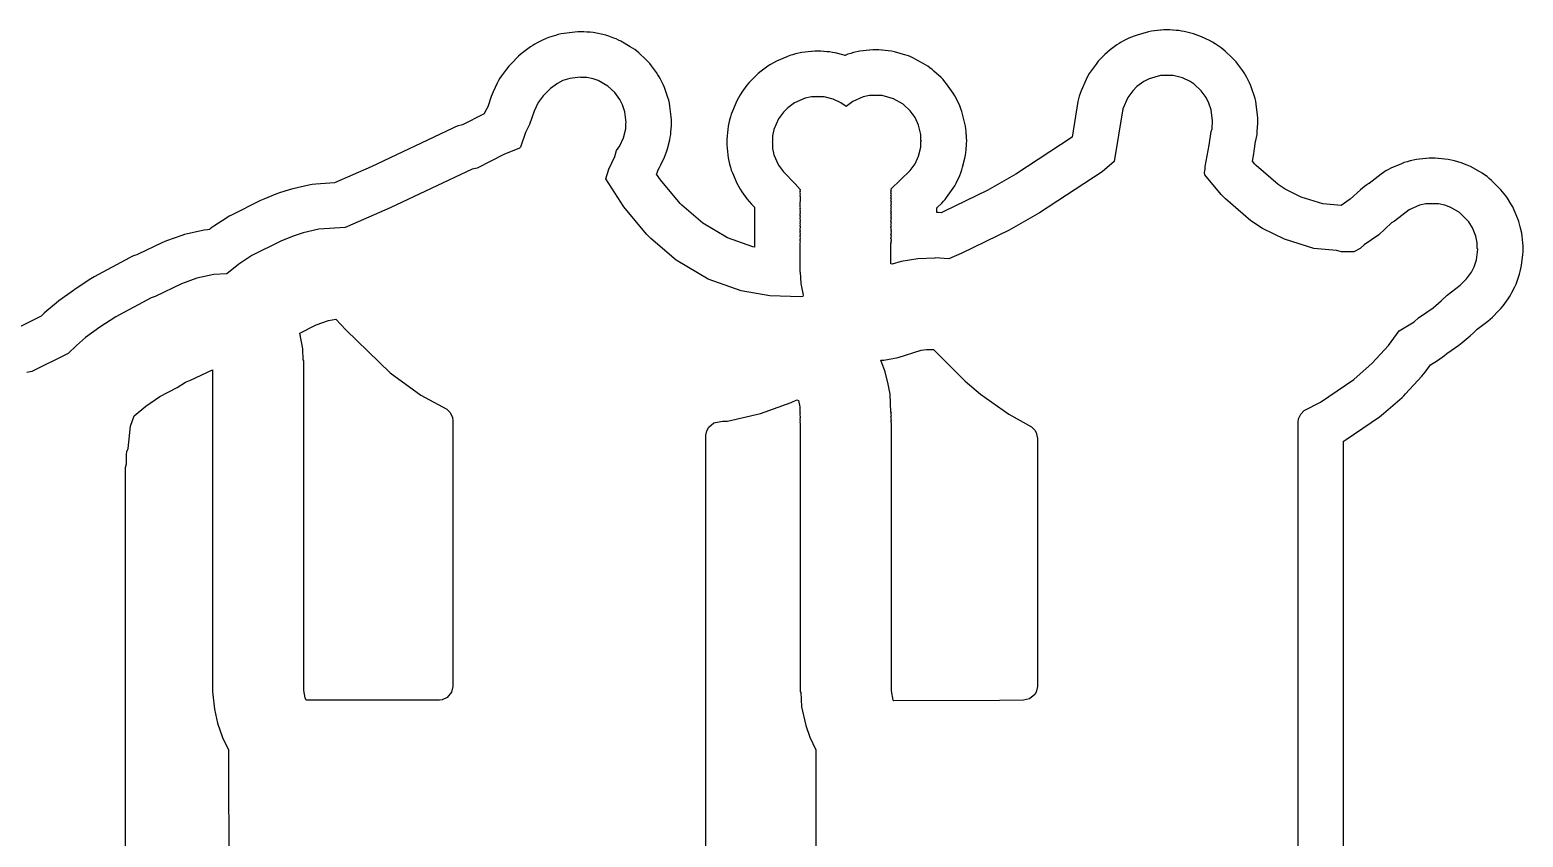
# Model space of a CAD drawing. Header units: metres. Extents: x -2 to 138, y -116 to 2.
# Drawn here: x 68.7 to 134.5, y -80.2 to -44.6 of the extents above; entities that cross this region are included whole.
import ezdxf

# ---------------------------------------------------------------- set-up
doc = ezdxf.new("R2010")
doc.units = ezdxf.units.M

msp = doc.modelspace()

# ---------------------------------------------------------------- linework, layer by layer
at = {"layer": 'TOP'}
for points in [[(124.6017, -94.7561), (124.6017, -61.9009), (124.6217, -61.7609), (124.7217, -61.5409), (124.8716, -61.391), (125.5915, -61.011), (127.0513, -60.0112), (127.8612, -59.3013), (128.5811, -58.5214), (129.051, -57.8715), (129.7109, -57.4715), (129.9109, -57.2916), (130.5508, -56.8516), (130.9107, -56.5517), (131.1707, -56.2917), (131.7506, -55.8518), (132.0206, -55.5818), (132.2406, -55.2819), (132.3605, -55.0419), (132.4605, -54.7419), (132.5205, -54.262), (132.5005, -54.242), (132.5005, -53.9821), (132.4405, -53.7021), (132.2805, -53.3222), (132.1206, -53.0622), (131.7106, -52.6523), (131.3307, -52.4323), (131.0707, -52.3323), (130.7908, -52.2723), (130.5308, -52.2723), (130.5108, -52.2523), (130.4908, -52.2723), (130.2308, -52.2723), (129.9509, -52.3323), (129.491, -52.5323), (128.8511, -53.0322), (128.7111, -53.1122), (128.1512, -53.6321), (127.5112, -54.072), (127.3313, -54.232), (127.0513, -54.392), (126.5114, -54.392), (126.2914, -54.332), (125.2916, -54.232), (123.9918, -53.8321), (123.0319, -53.3522), (122.512, -53.0122), (121.3921, -52.0523), (121.2022, -51.8624), (120.4823, -50.9825), (120.4623, -50.8825), (120.5023, -50.7425), (120.5023, -50.6226), (120.6823, -49.6827), (120.7622, -49.0828), (120.8022, -48.9628), (120.8222, -48.6029), (120.7622, -48.1229), (120.6623, -47.823), (120.5423, -47.583), (120.3223, -47.283), (120.0124, -46.9931), (119.8324, -46.8731), (119.4924, -46.7131), (119.0925, -46.6131), (118.8325, -46.6131), (118.8125, -46.5931), (118.7925, -46.6131), (118.5326, -46.6131), (118.0326, -46.7531), (117.7927, -46.8731), (117.4927, -47.0931), (117.3027, -47.283), (117.0828, -47.583), (116.8628, -48.0829), (116.4829, -50.4026), (115.9529, -50.8525), (113.1934, -52.6723), (111.8536, -53.4321), (109.7739, -54.452), (109.1939, -54.692), (108.594, -54.652), (108.574, -54.672), (107.8341, -54.692), (107.0943, -54.8119), (106.6943, -54.9319), (106.6443, -54.9219), (106.6443, -54.0221), (106.6643, -54.0021), (106.6443, -53.9821), (106.6643, -53.9221), (106.6443, -53.8821), (106.6643, -53.8621), (106.6443, -53.7821), (106.6643, -53.7621), (106.6443, -53.7221), (106.6643, -53.7021), (106.6443, -53.6621), (106.6643, -53.6421), (106.6443, -53.6221), (106.6643, -53.5421), (106.6443, -53.5221), (106.6643, -53.4821), (106.6443, -53.4621), (106.6643, -53.4421), (106.6443, -53.2822), (106.6643, -53.2422), (106.6443, -53.1822), (106.6643, -53.1622), (106.6443, -53.1022), (106.6643, -53.0822), (106.6443, -53.0422), (106.6643, -52.9222), (106.6443, -52.9022), (106.6643, -52.8822), (106.6443, -52.8622), (106.6643, -52.8022), (106.6443, -52.7822), (106.6643, -52.7622), (106.6443, -52.6623), (106.6643, -52.6423), (106.6443, -52.6223), (106.6643, -52.6023), (106.6443, -52.5823), (106.6643, -52.5223), (106.6443, -52.5023), (106.6643, -52.4623), (106.6443, -52.4423), (106.6643, -52.4223), (106.6443, -52.3623), (106.6643, -52.2623), (106.6443, -52.2423), (106.6643, -52.2223), (106.6443, -52.2023), (106.6643, -52.1623), (106.6443, -52.1223), (106.6643, -52.1023), (106.6443, -52.0423), (106.6643, -52.0223), (106.6443, -52.0024), (106.6643, -51.9424), (106.6443, -51.9024), (106.6643, -51.8424), (106.6443, -51.8024), (106.6643, -51.7824), (106.6443, -51.7624), (106.6643, -51.7224), (106.6443, -51.7024), (106.6643, -51.6424), (106.6443, -51.6224), (107.4842, -50.8025), (107.7042, -50.5026), (107.8641, -50.1626), (107.9641, -49.7627), (107.9641, -49.5027), (107.9841, -49.4827), (107.9641, -49.4627), (107.9641, -49.2028), (107.8641, -48.8028), (107.7042, -48.4629), (107.4842, -48.1629), (107.1742, -47.873), (106.7543, -47.633), (106.2544, -47.493), (105.9944, -47.493), (105.9744, -47.473), (105.9544, -47.493), (105.6945, -47.493), (105.4145, -47.553), (104.9546, -47.753), (104.6746, -47.9729), (104.4346, -47.813), (104.0947, -47.653), (103.6948, -47.553), (103.4348, -47.553), (103.4148, -47.533), (103.3948, -47.553), (103.1348, -47.553), (102.8549, -47.613), (102.3949, -47.813), (102.095, -48.0329), (101.905, -48.2229), (101.685, -48.5229), (101.4851, -48.9828), (101.4251, -49.2628), (101.4251, -49.5227), (101.4051, -49.5427), (101.4251, -49.5627), (101.4251, -49.8227), (101.4851, -50.1026), (101.685, -50.5626), (101.905, -50.8625), (102.4249, -51.3824), (102.6449, -51.6424), (102.6249, -51.7024), (102.6449, -51.7224), (102.6249, -51.7624), (102.6449, -51.7824), (102.6249, -51.8024), (102.6449, -51.8424), (102.6249, -51.9024), (102.6449, -51.9424), (102.6249, -52.4023), (102.6449, -52.4223), (102.6249, -52.4423), (102.6449, -52.4823), (102.6249, -52.5023), (102.6449, -52.5623), (102.6249, -52.5823), (102.6449, -52.6023), (102.6249, -52.6223), (102.6449, -52.6423), (102.6249, -52.7422), (102.6449, -52.7622), (102.6249, -52.7822), (102.6449, -52.8422), (102.6249, -52.8622), (102.6449, -52.8822), (102.6249, -52.9022), (102.6449, -53.0222), (102.6249, -53.0622), (102.6449, -53.0822), (102.6249, -53.1422), (102.6449, -53.1622), (102.6249, -53.2222), (102.6449, -53.2622), (102.6249, -53.4221), (102.6449, -53.4421), (102.6249, -53.4621), (102.6449, -53.5021), (102.6249, -53.5221), (102.6449, -53.6021), (102.6249, -53.6221), (102.6449, -53.6421), (102.6249, -53.6821), (102.6449, -53.7021), (102.6249, -53.7421), (102.6449, -53.7621), (102.6249, -53.8421), (102.6449, -53.8621), (102.6249, -53.9021), (102.6449, -53.9621), (102.6249, -53.9821), (102.6449, -54.0021), (102.6249, -54.0221), (102.6249, -55.2619), (102.6449, -55.2819), (102.6649, -55.7818), (102.7649, -56.3017), (102.7549, -56.3517), (102.6749, -56.3717), (101.2951, -56.3317), (100.0353, -56.1117), (98.5755, -55.5918), (97.1757, -54.7519), (96.0559, -53.7921), (95.8659, -53.6021), (94.866, -52.4023), (94.0662, -51.1625), (94.2061, -50.7425), (94.4661, -50.1826), (94.5461, -49.9227), (94.6861, -49.7027), (94.8461, -49.3627), (94.946, -48.9628), (94.946, -48.7028), (94.966, -48.6828), (94.906, -48.2029), (94.8061, -47.903), (94.6861, -47.663), (94.4661, -47.363), (94.1562, -47.0731), (93.7362, -46.8331), (93.5162, -46.7531), (93.2363, -46.6931), (92.9763, -46.6931), (92.9563, -46.6731), (92.4764, -46.7331), (92.1764, -46.8331), (91.9365, -46.9531), (91.6365, -47.1731), (91.3066, -47.503), (91.0866, -47.803), (90.9066, -48.1829), (90.7067, -48.7628), (90.5267, -49.1228), (90.3067, -49.7627), (90.2567, -49.8127), (89.5768, -50.0926), (88.397, -50.6925), (88.177, -50.7325), (84.5576, -52.4523), (82.6778, -53.2722), (82.5779, -53.3122), (81.418, -53.3921), (80.7181, -53.5521), (80.2782, -53.6921), (79.7383, -53.9121), (78.4585, -54.552), (77.8785, -54.9319), (77.3586, -55.3519), (76.7787, -55.3919), (76.0388, -55.5518), (75.3589, -55.7918), (74.1991, -56.3517), (74.0191, -56.4117), (72.4593, -57.2516), (71.7594, -57.7115), (71.1195, -58.1714), (70.7196, -58.5114), (70.3597, -58.8713), (68.7599, -59.6712), (68.5399, -59.7112)], [(72.8893, -85.5574), (72.8893, -63.9006), (72.9293, -63.7406), (72.9293, -63.3407), (72.9493, -63.2007), (73.0093, -63.0607), (73.1092, -62.0809), (73.2692, -61.6209), (73.7792, -61.191), (74.3991, -60.7711), (75.1589, -60.3711), (75.5389, -60.1312), (75.7589, -60.0512), (76.7187, -59.5912), (76.7287, -73.7792), (76.8087, -74.559), (76.9487, -75.1789), (77.1687, -75.8189), (77.4286, -76.3588), (77.4486, -82.0579)], [(98.4855, -97.8956), (98.4855, -62.4808), (98.5255, -62.2808), (98.6055, -62.1209), (98.8355, -61.9309), (99.2154, -61.8509), (99.4354, -61.8509), (100.8952, -61.511), (102.235, -61.031), (102.4949, -60.911), (102.5649, -60.941), (102.6249, -61.221), (102.6249, -61.461), (102.6449, -61.481), (102.6249, -61.501), (102.6449, -61.521), (102.6249, -61.5409), (102.6449, -61.7009), (102.6249, -61.7409), (102.6449, -61.7609), (102.6249, -61.7809), (102.6449, -61.8009), (102.6249, -61.8409), (102.6449, -61.8609), (102.6249, -61.9209), (102.6449, -61.9409), (102.6449, -73.7991), (102.6649, -73.8191), (102.7049, -74.4591), (102.8849, -75.2789), (103.0648, -75.7989), (103.3248, -76.3588), (103.3248, -82.0979)]]:
    msp.add_lwpolyline(points, dxfattribs=at)
for points in [[(80.8581, -74.1691), (80.8081, -74.0591), (80.7481, -73.7392), (80.7481, -59.1813), (80.7281, -59.1613), (80.7081, -58.6614), (80.5682, -57.9815), (81.298, -57.6115), (81.838, -57.4116), (82.1579, -57.3516), (82.5979, -57.8315), (84.5576, -59.7312), (85.9174, -60.7111), (87.0572, -61.331), (87.2072, -61.481), (87.3072, -61.7009), (87.3272, -61.8409), (87.3272, -73.5592), (87.2672, -73.8191), (87.0772, -74.0491), (86.8572, -74.1491), (86.7272, -74.1591)], [(106.7743, -74.1891), (106.7443, -74.1591), (106.6643, -73.7592), (106.6643, -61.9409), (106.6443, -61.8809), (106.6643, -61.8609), (106.6443, -61.8209), (106.6643, -61.8009), (106.6443, -61.7809), (106.6643, -61.7609), (106.6443, -61.7209), (106.6643, -61.6809), (106.6443, -61.6609), (106.6643, -61.6009), (106.6443, -61.5809), (106.6643, -61.5609), (106.6443, -61.5409), (106.6643, -61.521), (106.6443, -61.501), (106.6643, -61.481), (106.6443, -61.461), (106.6043, -60.6611), (106.5243, -60.2211), (106.3844, -59.6812), (106.1944, -59.1713), (106.3344, -59.1713), (106.9543, -59.0513), (107.9741, -58.7314), (108.2141, -58.6914), (108.514, -58.6914), (109.9138, -60.0912), (110.5937, -60.6711), (111.8336, -61.5509), (112.8334, -62.1109), (112.9834, -62.2608), (113.0434, -62.3608), (113.1034, -62.6208), (113.1034, -73.5592), (113.0434, -73.8191), (112.9834, -73.9191), (112.7534, -74.1091), (112.4935, -74.1691), (111.4236, -74.1791)]]:
    msp.add_lwpolyline(points, close=True, dxfattribs=at)
at = {"layer": 'UNDER'}
msp.add_lwpolyline([(126.6017, -94.494), (126.6017, -62.7365), (126.6251, -62.7233), (126.7217, -62.6611), (128.1815, -61.6612), (128.2777, -61.591), (128.3696, -61.5152), (129.1795, -60.8053), (129.2571, -60.7336), (129.3308, -60.6578), (130.0507, -59.878), (130.129, -59.7879), (130.2018, -59.6933), (130.4342, -59.3718), (130.7475, -59.1819), (130.8526, -59.1137), (130.9532, -59.039), (131.0489, -58.9581), (131.1517, -58.8656), (131.6839, -58.4997), (131.8312, -58.3881), (132.1911, -58.0881), (132.325, -57.9659), (132.4883, -57.8025), (132.9594, -57.4452), (133.0652, -57.3591), (133.1648, -57.266), (133.4348, -56.996), (133.5385, -56.8841), (133.6334, -56.7646), (133.8534, -56.4646), (133.9174, -56.3719), (133.9762, -56.2757), (134.0294, -56.1763), (134.1494, -55.9363), (134.2083, -55.8073), (134.2579, -55.6744), (134.3579, -55.3744), (134.3954, -55.2483), (134.4245, -55.12), (134.4451, -54.99), (134.5051, -54.5101), (134.517, -54.3807), (134.5205, -54.2508), (134.5155, -54.121), (134.5022, -53.9917), (134.5005, -53.982), (134.4956, -53.8414), (134.4807, -53.7015), (134.4561, -53.563), (134.3961, -53.283), (134.3661, -53.1618), (134.3287, -53.0426), (134.2838, -52.926), (134.1238, -52.546), (134.0591, -52.4073), (133.9839, -52.274), (133.8239, -52.014), (133.7598, -51.9163), (133.69, -51.8225), (133.615, -51.733), (133.5348, -51.648), (133.1248, -51.238), (133.0298, -51.149), (132.9291, -51.0663), (132.8233, -50.9903), (132.7127, -50.9214), (132.3328, -50.7014), (132.1934, -50.6279), (132.0486, -50.5656), (131.7887, -50.4656), (131.641, -50.4153), (131.4898, -50.3767), (131.2098, -50.3167), (131.0713, -50.2921), (130.9314, -50.2773), (130.7908, -50.2723), (130.7893, -50.2723), (130.7719, -50.2694), (130.6416, -50.2566), (130.5108, -50.2523), (130.38, -50.2566), (130.2498, -50.2694), (130.2323, -50.2723), (130.2308, -50.2723), (130.0902, -50.2773), (129.9503, -50.2921), (129.8118, -50.3167), (129.5318, -50.3767), (129.4031, -50.4088), (129.2768, -50.4493), (129.1534, -50.4982), (128.6935, -50.6981), (128.5791, -50.7522), (128.4684, -50.8134), (128.3618, -50.8815), (128.2597, -50.9562), (127.7335, -51.3673), (127.7188, -51.3757), (127.621, -51.4354), (127.5267, -51.5006), (127.4363, -51.5711), (127.3502, -51.6466), (126.8975, -52.0669), (126.4964, -52.3427), (126.4904, -52.3419), (125.6891, -52.2618), (124.7381, -51.9692), (124.0297, -51.615), (123.7151, -51.4093), (122.752, -50.5838), (122.6869, -50.5187), (122.5829, -50.3915), (122.6466, -50.0588), (122.6647, -49.947), (122.7214, -49.5218), (122.7375, -49.4677), (122.7668, -49.3378), (122.7874, -49.2063), (122.7992, -49.0737), (122.8192, -48.7138), (122.8222, -48.5939), (122.8181, -48.4741), (122.8068, -48.3548), (122.7468, -47.8749), (122.7262, -47.7449), (122.6971, -47.6166), (122.6596, -47.4905), (122.5596, -47.1905), (122.51, -47.0576), (122.4511, -46.9285), (122.3311, -46.6886), (122.2779, -46.5892), (122.2192, -46.493), (122.1551, -46.4003), (121.9351, -46.1003), (121.8587, -46.0027), (121.7765, -45.91), (121.6886, -45.8225), (121.3787, -45.5325), (121.2968, -45.46), (121.2111, -45.3921), (121.1218, -45.329), (120.9418, -45.209), (120.8156, -45.1315), (120.684, -45.0635), (120.344, -44.9035), (120.2248, -44.852), (120.1024, -44.8084), (119.9775, -44.7728), (119.5776, -44.6729), (119.4579, -44.6468), (119.3369, -44.6281), (119.2149, -44.6169), (119.0925, -44.6131), (119.0911, -44.6131), (119.0736, -44.6103), (118.9433, -44.5974), (118.8125, -44.5931), (118.6817, -44.5974), (118.5515, -44.6103), (118.534, -44.6131), (118.5326, -44.6131), (118.3962, -44.6178), (118.2604, -44.6317), (118.1259, -44.6549), (117.9933, -44.6872), (117.4934, -44.8272), (117.3722, -44.8653), (117.2536, -44.9111), (117.1382, -44.9643), (116.8983, -45.0843), (116.7989, -45.1375), (116.7027, -45.1962), (116.61, -45.2603), (116.31, -45.4803), (116.1905, -45.5751), (116.0785, -45.6789), (115.8885, -45.8688), (115.7848, -45.9808), (115.6899, -46.1003), (115.47, -46.4003), (115.3883, -46.5206), (115.3155, -46.6466), (115.2522, -46.7775), (115.0322, -47.2775), (114.9851, -47.3944), (114.9454, -47.514), (114.9134, -47.636), (114.8891, -47.7597), (114.6323, -49.3277), (112.1483, -50.9657), (110.9191, -51.6629), (108.9504, -52.6283), (108.8609, -52.6653), (108.7271, -52.6564), (108.6639, -52.6543), (108.6643, -52.6423), (108.6637, -52.6223), (108.6643, -52.6023), (108.663, -52.561), (108.6643, -52.5145), (108.6635, -52.4919), (108.6643, -52.4692), (108.6637, -52.4475), (108.6637, -52.446), (108.8813, -52.2337), (108.9577, -52.1549), (109.0297, -52.072), (109.097, -51.9853), (109.317, -51.6853), (109.3896, -51.5792), (109.4553, -51.4687), (109.5138, -51.3542), (109.6738, -51.0142), (109.7252, -50.895), (109.7688, -50.7726), (109.8044, -50.6477), (109.9044, -50.2478), (109.9305, -50.1281), (109.9491, -50.007), (109.9604, -49.8851), (109.9641, -49.7627), (109.9641, -49.7613), (109.967, -49.7438), (109.9798, -49.6135), (109.9841, -49.4827), (109.9798, -49.3519), (109.967, -49.2217), (109.9641, -49.2042), (109.9641, -49.2028), (109.9604, -49.0804), (109.9491, -48.9584), (109.9305, -48.8374), (109.9044, -48.7177), (109.8044, -48.3178), (109.7688, -48.1928), (109.7252, -48.0705), (109.6738, -47.9512), (109.5138, -47.6113), (109.4553, -47.4968), (109.3896, -47.3862), (109.317, -47.2801), (109.097, -46.9802), (109.0206, -46.8825), (108.9384, -46.7898), (108.8505, -46.7024), (108.5406, -46.4124), (108.4532, -46.3354), (108.3616, -46.2635), (108.2659, -46.1972), (108.1665, -46.1365), (107.7466, -45.8965), (107.6379, -45.8388), (107.5259, -45.7878), (107.411, -45.7439), (107.2936, -45.7071), (106.7936, -45.5671), (106.661, -45.5348), (106.5265, -45.5116), (106.3908, -45.4977), (106.2544, -45.493), (106.253, -45.493), (106.2355, -45.4901), (106.1052, -45.4773), (105.9744, -45.473), (105.8436, -45.4773), (105.7134, -45.4901), (105.6959, -45.493), (105.6945, -45.493), (105.5538, -45.498), (105.4139, -45.5128), (105.2754, -45.5374), (104.9954, -45.5974), (104.8667, -45.6295), (104.7404, -45.67), (104.617, -45.7189), (104.6108, -45.7216), (104.5798, -45.7127), (104.1798, -45.6127), (104.0602, -45.5867), (103.9391, -45.568), (103.8172, -45.5568), (103.6948, -45.553), (103.6933, -45.553), (103.6758, -45.5501), (103.5456, -45.5373), (103.4148, -45.533), (103.284, -45.5373), (103.1537, -45.5501), (103.1363, -45.553), (103.1348, -45.553), (102.9942, -45.558), (102.8543, -45.5728), (102.7158, -45.5974), (102.4358, -45.6574), (102.3071, -45.6895), (102.1808, -45.73), (102.0574, -45.7789), (101.5975, -45.9788), (101.4637, -46.043), (101.335, -46.1169), (101.2122, -46.2002), (100.9123, -46.4201), (100.7927, -46.515), (100.6808, -46.6187), (100.4908, -46.8087), (100.3871, -46.9206), (100.2922, -47.0402), (100.0722, -47.3401), (99.989, -47.463), (99.9151, -47.5916), (99.8509, -47.7254), (99.6509, -48.1853), (99.6021, -48.3087), (99.5616, -48.435), (99.5295, -48.5637), (99.4695, -48.8437), (99.4449, -48.9822), (99.43, -49.1221), (99.4251, -49.2628), (99.4251, -49.2642), (99.4222, -49.2817), (99.4094, -49.4119), (99.4051, -49.5427), (99.4094, -49.6735), (99.4222, -49.8038), (99.4251, -49.8213), (99.4251, -49.8227), (99.43, -49.9633), (99.4449, -50.1032), (99.4695, -50.2417), (99.5295, -50.5217), (99.5616, -50.6504), (99.6021, -50.7767), (99.6509, -50.9001), (99.8509, -51.36), (99.9151, -51.4938), (99.989, -51.6225), (100.0722, -51.7453), (100.2922, -52.0452), (100.3871, -52.1648), (100.4908, -52.2767), (100.6257, -52.4116), (100.6255, -52.4309), (100.6249, -52.4492), (100.6257, -52.4719), (100.6249, -52.4945), (100.6263, -52.541), (100.6249, -52.5823), (100.6256, -52.6023), (100.6249, -52.6223), (100.6269, -52.6822), (100.6249, -52.7406), (100.6255, -52.7589), (100.6249, -52.7745), (100.6263, -52.821), (100.6249, -52.8622), (100.6258, -52.8887), (100.6264, -52.979), (100.6272, -52.9913), (100.6249, -53.0553), (100.6263, -53.1021), (100.6249, -53.1499), (100.6262, -53.1858), (100.6249, -53.2332), (100.6281, -53.3158), (100.6249, -53.4334), (100.6255, -53.4486), (100.6249, -53.4691), (100.6255, -53.4863), (100.6251, -53.4969), (100.6265, -53.5722), (100.6249, -53.6221), (100.6258, -53.6502), (100.6249, -53.6752), (100.6259, -53.7083), (100.6249, -53.7352), (100.6266, -53.791), (100.6251, -53.8673), (100.6255, -53.8767), (100.6249, -53.8911), (100.6263, -53.9402), (100.6249, -53.9821), (100.6256, -54.0021), (100.6249, -54.0221), (100.6249, -54.1844), (100.5465, -54.1707), (99.4339, -53.7745), (98.3493, -53.1237), (97.4158, -52.3236), (97.3443, -52.2521), (96.4805, -51.2156), (96.3108, -50.9525), (96.3332, -50.8995), (96.3777, -50.7708), (96.3787, -50.7676), (96.4381, -50.6673), (96.4957, -50.5543), (96.6557, -50.2143), (96.7071, -50.0951), (96.7508, -49.9727), (96.7863, -49.8478), (96.8863, -49.4479), (96.9124, -49.3282), (96.9311, -49.2072), (96.9423, -49.0852), (96.946, -48.9629), (96.9477, -48.9532), (96.9611, -48.8239), (96.966, -48.6941), (96.9625, -48.5642), (96.9506, -48.4348), (96.8906, -47.9548), (96.87, -47.8249), (96.8409, -47.6966), (96.8034, -47.5705), (96.7034, -47.2705), (96.6538, -47.1376), (96.5949, -47.0085), (96.4749, -46.7686), (96.4217, -46.6692), (96.363, -46.573), (96.2989, -46.4803), (96.0789, -46.1803), (96.0025, -46.0827), (95.9203, -45.9899), (95.8324, -45.9025), (95.5225, -45.6125), (95.4351, -45.5355), (95.3435, -45.4637), (95.2478, -45.3973), (95.1484, -45.3366), (94.7285, -45.0966), (94.6283, -45.0431), (94.5253, -44.9954), (94.4197, -44.9535), (94.1997, -44.8735), (94.0688, -44.831), (93.9353, -44.7975), (93.6553, -44.7375), (93.5168, -44.7129), (93.3769, -44.6981), (93.2364, -44.6931), (93.2266, -44.6915), (93.0974, -44.6781), (92.9675, -44.6732), (92.8377, -44.6767), (92.7083, -44.6886), (92.2283, -44.7486), (92.0984, -44.7692), (91.9701, -44.7983), (91.8439, -44.8358), (91.544, -44.9357), (91.4111, -44.9854), (91.282, -45.0443), (91.0421, -45.1642), (90.9427, -45.2175), (90.8465, -45.2762), (90.7538, -45.3403), (90.4538, -45.5603), (90.3343, -45.6551), (90.2223, -45.7588), (89.8924, -46.0888), (89.7886, -46.2008), (89.6938, -46.3203), (89.4738, -46.6202), (89.402, -46.7249), (89.3371, -46.8339), (89.2791, -46.9468), (89.0992, -47.3267), (89.0547, -47.4277), (89.0159, -47.5309), (88.8589, -47.9863), (88.7378, -48.2283), (88.7084, -48.2924), (88.6703, -48.3099), (87.7434, -48.7812), (87.6904, -48.7926), (87.5637, -48.8289), (87.4396, -48.8735), (87.3187, -48.9261), (83.7284, -50.632), (82.1051, -51.34), (81.2804, -51.3969), (81.1255, -51.4137), (80.9724, -51.4424), (80.2725, -51.6024), (80.1117, -51.6463), (79.6718, -51.7863), (79.5236, -51.8399), (78.9837, -52.0599), (78.8438, -52.1232), (77.564, -52.7631), (77.4615, -52.8182), (77.3624, -52.8791), (76.7825, -53.259), (76.7007, -53.3155), (76.6219, -53.376), (76.5897, -53.402), (76.4978, -53.4117), (76.356, -53.437), (75.6162, -53.597), (75.4936, -53.6276), (75.3732, -53.6658), (74.6933, -53.9058), (74.5902, -53.9454), (74.4894, -53.9907), (73.445, -54.4949), (73.3867, -54.5143), (73.2789, -54.5537), (73.1735, -54.5993), (73.0709, -54.6508), (71.5111, -55.4906), (71.361, -55.5802), (70.6611, -56.0401), (70.5922, -56.0875), (69.9523, -56.5474), (69.8242, -56.6476), (69.4243, -56.9875), (69.3054, -57.0972), (69.1749, -57.2276), (68.113, -57.7586)], dxfattribs=at)

doc.saveas('drawing.dxf')
